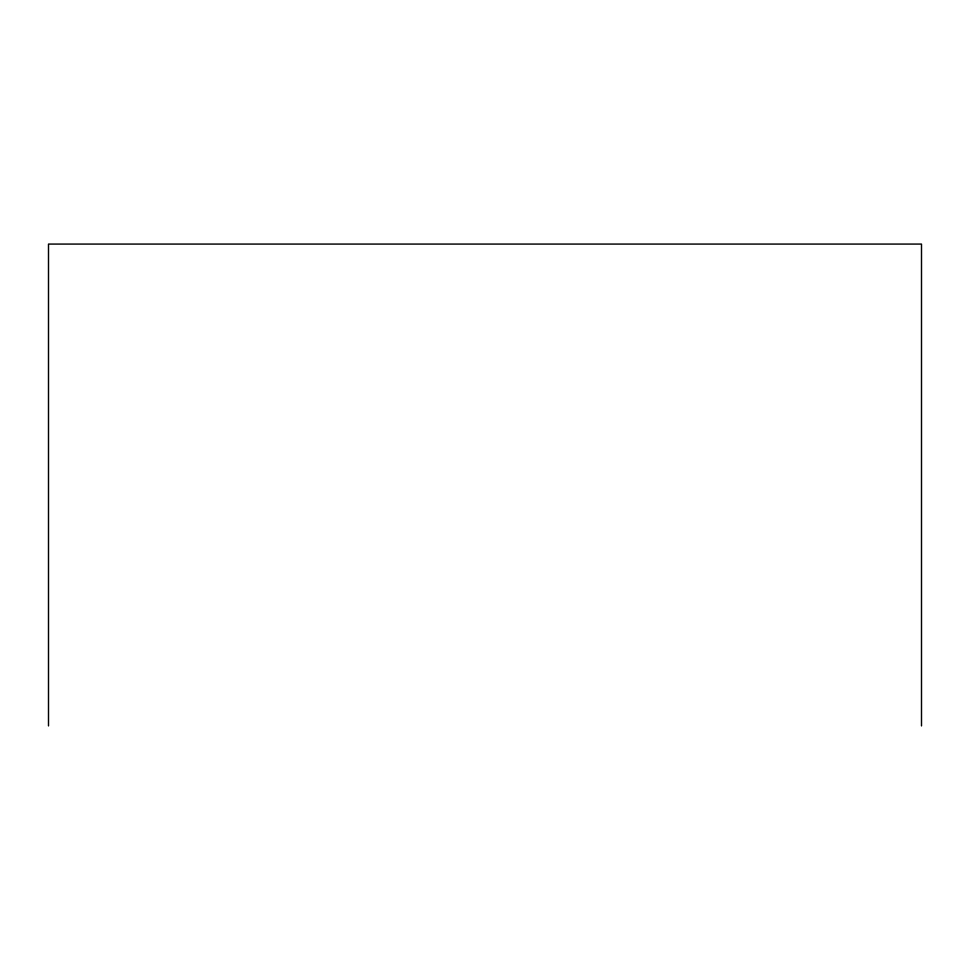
<?xml version="1.0" encoding="UTF-8"?>
<svg xmlns="http://www.w3.org/2000/svg" width="970" height="970" viewBox="0 0 970 970"><rect width="100%" height="100%" fill="white"/><g stroke="black" fill="none" stroke-linecap="round" stroke-linejoin="round"><path stroke-width="1.45" d="M921.5 725.924L921.5 244.076L48.5 244.076L48.5 725.924"/></g></svg>
